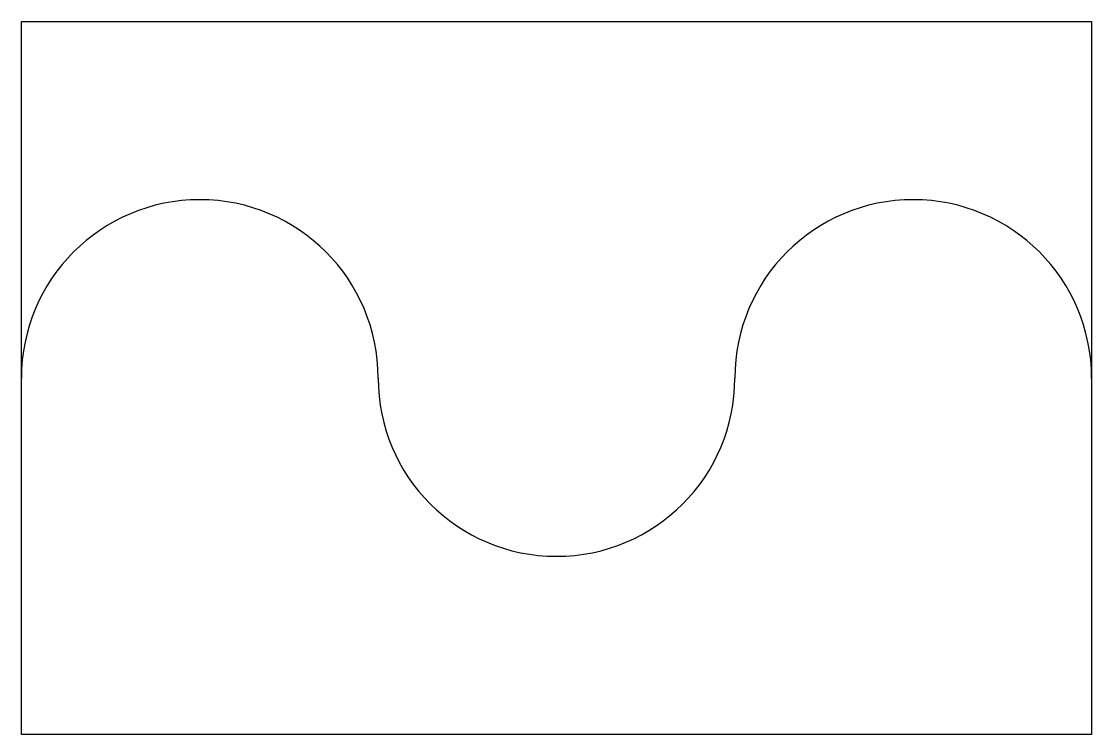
# Model space of a CAD drawing. Extents: x -0.094 to 0.094, y 0 to 0.125.
import ezdxf

# ---------------------------------------------------------------- set-up
doc = ezdxf.new("R2010")
doc.units = 0
doc.layers.get('0').update_dxf_attribs({"linetype": 'CONTINUOUS'})

msp = doc.modelspace()

# ---------------------------------------------------------------- linework, layer by layer
at = {"color": 0}
for p, q in [((-0.09375, 0), (-0.09375, 0.125)), ((-0.09375, 0.125), (0.09375, 0.125)), ((0.09375, 0.125), (0.09375, 0)), ((0.09375, 0), (-0.09375, 0))]:
    msp.add_line(p, q, dxfattribs=at)
for centre, start, end in [((-0.0625, 0.0625), 360, 180), ((0.0625, 0.0625), 360, 180), ((0, 0.0625), 180, 0)]:
    msp.add_arc(centre, 0.03125, start, end, dxfattribs=at)

doc.saveas('drawing.dxf')
